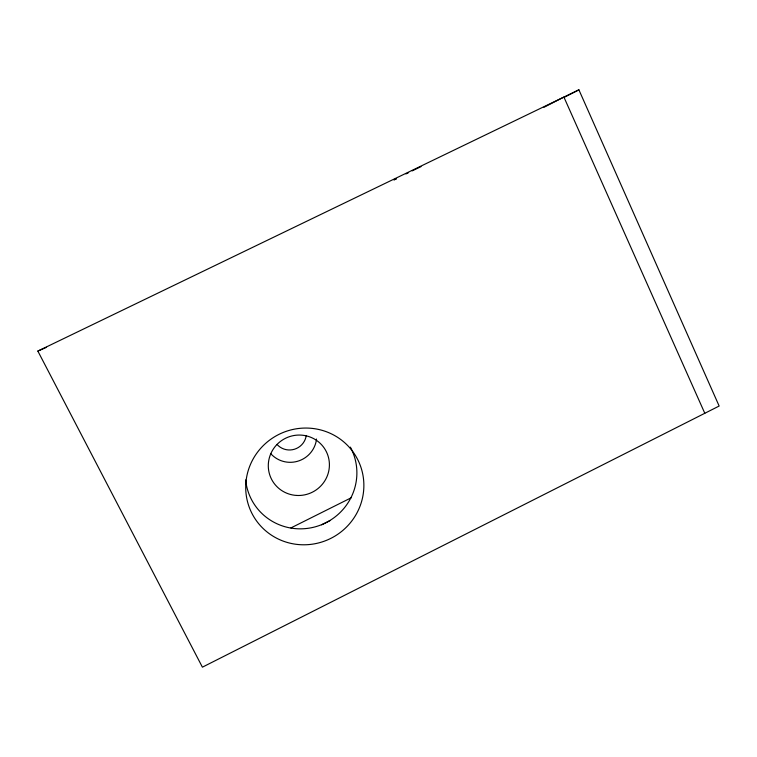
<?xml version="1.0" encoding="UTF-8"?>
<svg xmlns="http://www.w3.org/2000/svg" width="757" height="757" viewBox="0 0 757 757"><rect width="100%" height="100%" fill="white"/><g stroke="black" fill="none" stroke-linecap="round" stroke-linejoin="round"><path stroke-width="1.14" d="M543.961 107.286L563.899 97.066L704.805 413.284M564.381 97.246L578.897 89.828L719.15 406.036L202.403 667.172L37.85 351.078L578.897 89.828M321.63 524.819L330.071 520.598M290.906 527.932L351.182 497.794M394.283 179.664L396.176 178.728M405.932 173.93L408.61 172.624M412.215 170.874L421.024 166.616M393.952 179.967L396.517 178.766M37.85 351.078L46.48 347.321M306.254 435.464A16.786 16.54 -24.3 0 1 277.053 444.454M316.53 439.032A26.277 25.889 -24.5 0 1 270.769 453.68M350.368 447.122A55.961 54.883 -26.8 0 1 317.221 526.247A55.961 54.883 -26.8 0 1 245.656 479.929M297.965 544.51A59.339 58.109 -27.4 0 0 359.026 462.357A59.339 58.109 -27.4 0 0 257.38 452.402A59.339 58.109 -27.4 0 0 297.965 544.51M296.612 495.447A30.668 30.11 -26.4 0 0 326.362 451.721A30.668 30.11 -26.4 0 0 273.57 448.664A30.668 30.11 -26.4 0 0 296.612 495.447"/></g></svg>
